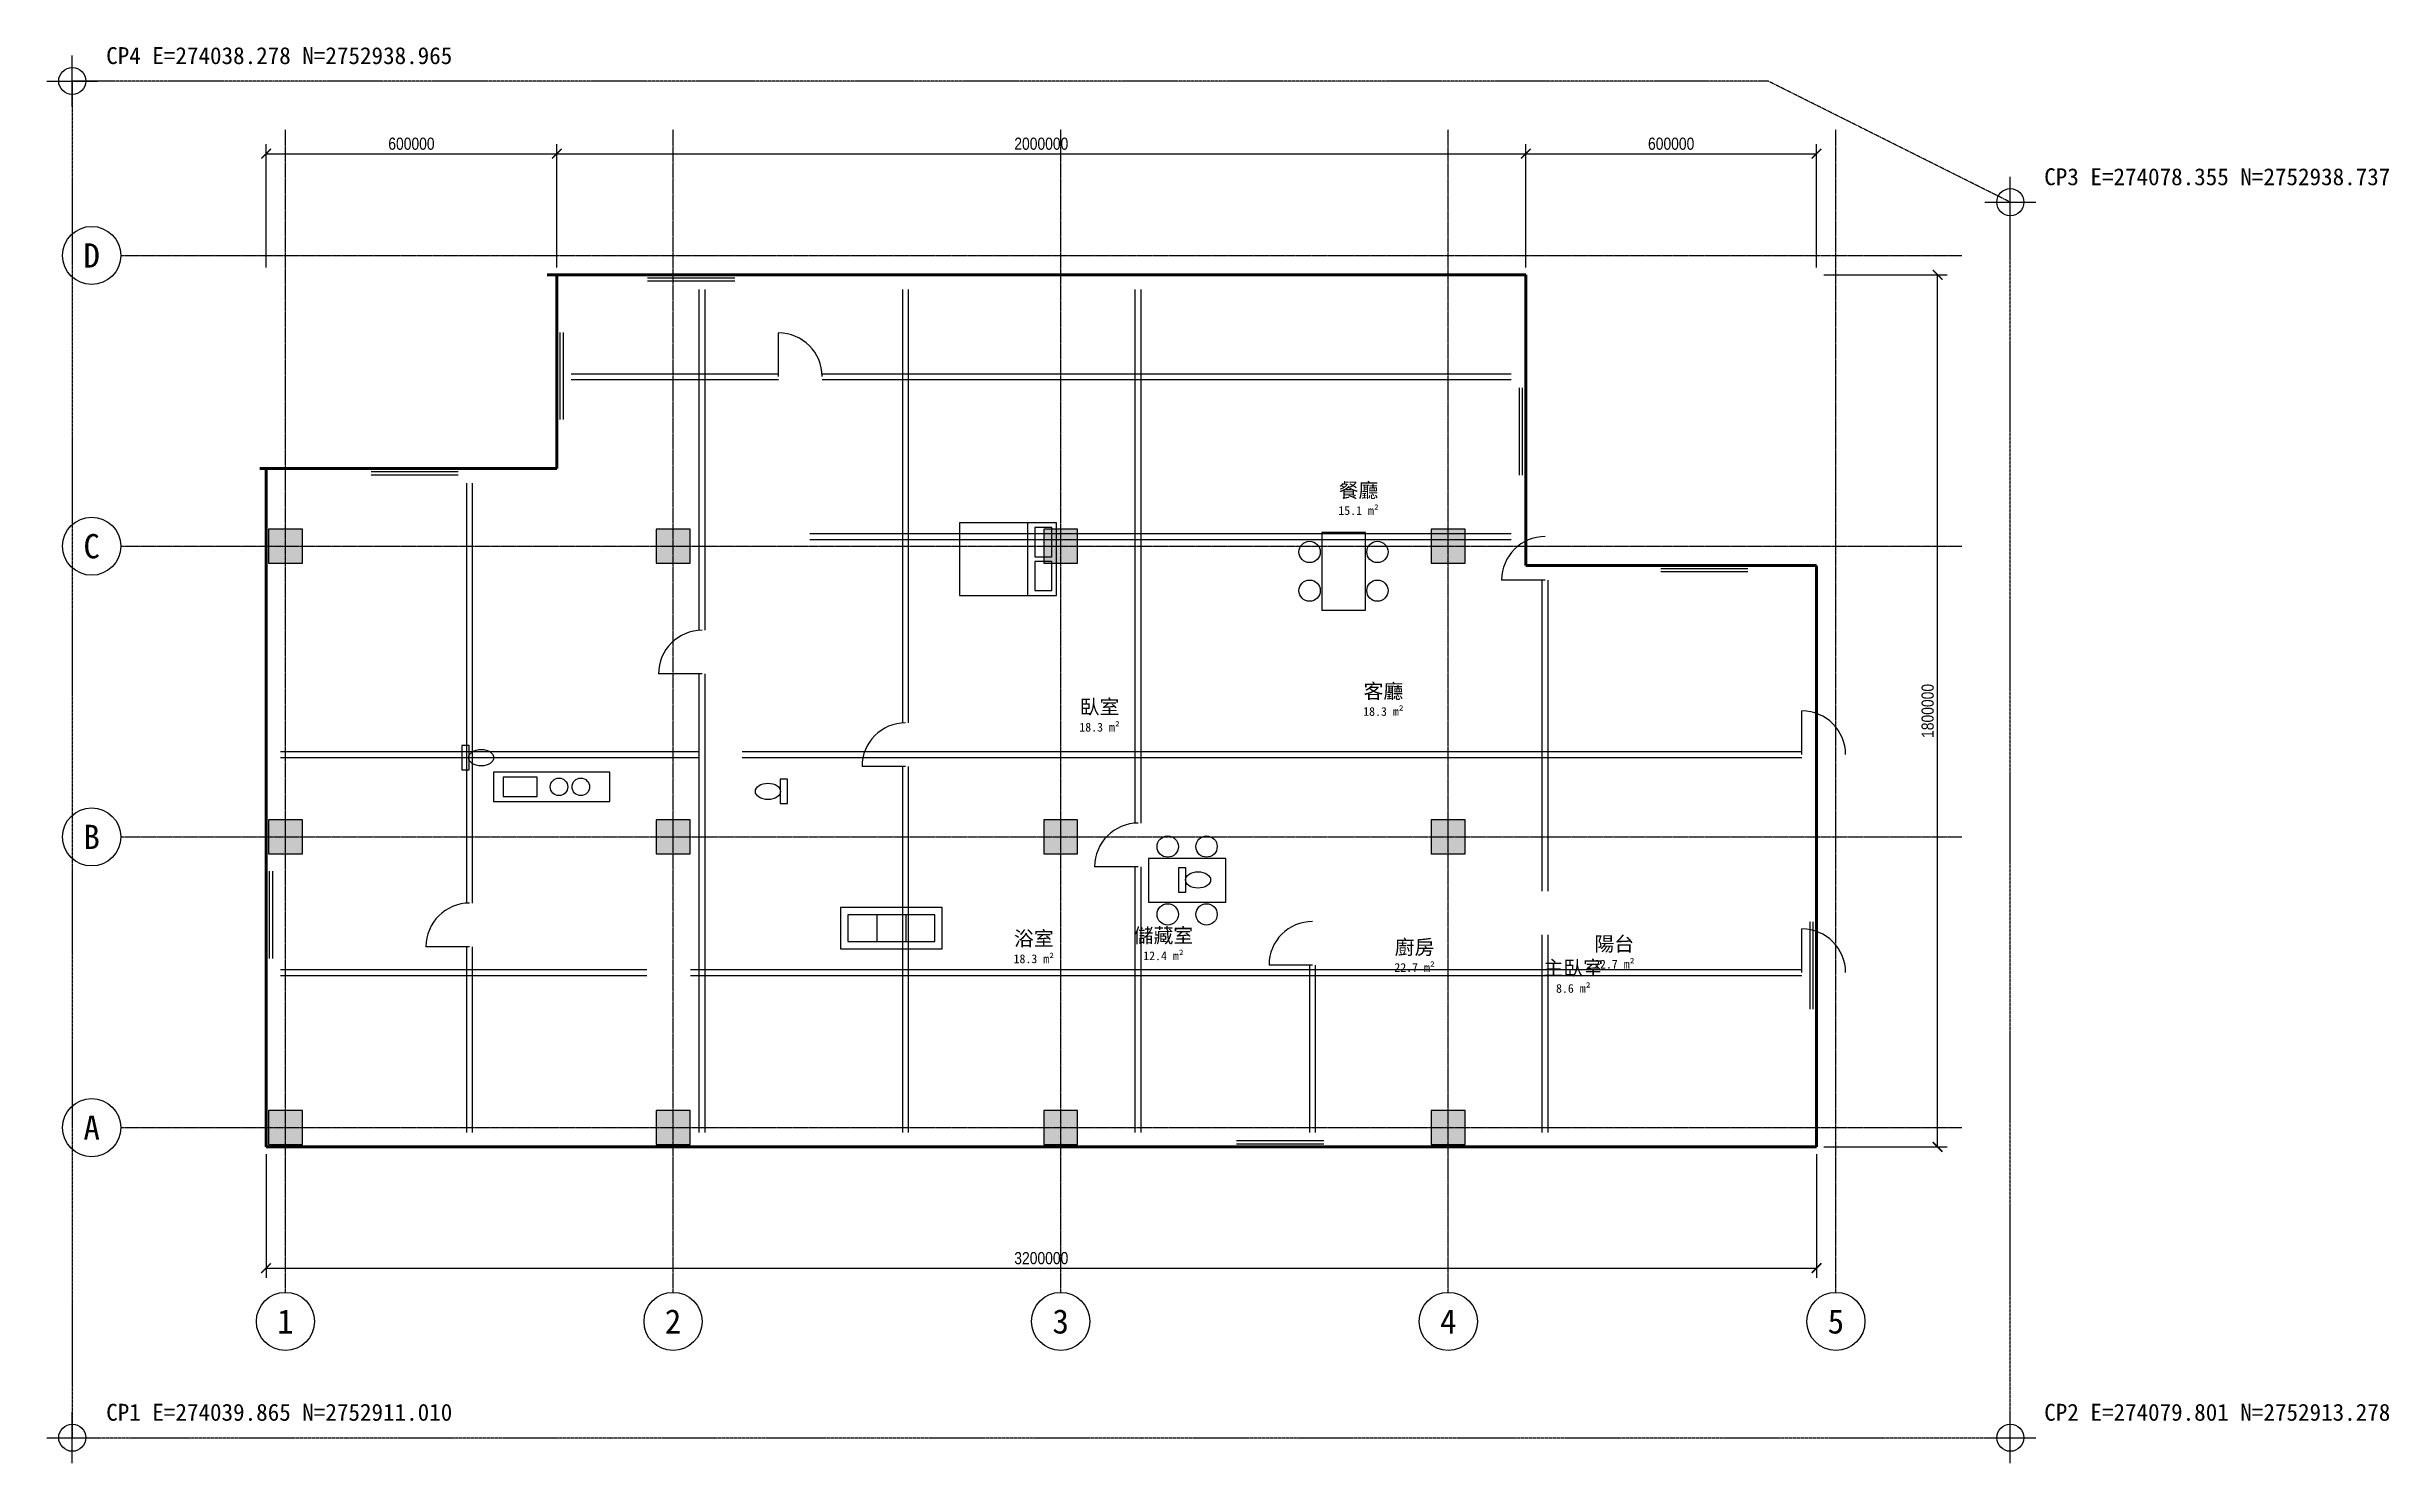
# Model space of a CAD drawing. Header units: millimetres. Extents: x 35475 to 83819, y 18475 to 47706.
import ezdxf
from ezdxf.enums import TextEntityAlignment as Align

# ---------------------------------------------------------------- set-up
doc = ezdxf.new("R2010")
doc.units = ezdxf.units.MM
doc.linetypes.add('CENTER', pattern=[5.08, 3.175, -0.635, 0.635, -0.635])
doc.linetypes.add('PHANTOM', pattern=[6.35, 3.175, -0.635, 0.635, -0.635, 0.635, -0.635])
for name, color, linetype in [('A-DIMS', 2, 'Continuous'), ('A-DOOR', 4, 'Continuous'), ('A-FURN', 8, 'Continuous'), ('A-TEXT', 7, 'Continuous'), ('A-WALL-INT', 3, 'Continuous'), ('A-WIND', 5, 'Continuous'), ('C-CTRL', 6, 'Continuous'), ('C-PROP', 6, 'Continuous'), ('S-COLS', 8, 'Continuous'), ('S-GRID', 1, 'Continuous'), ('S-GRID-IDEN', 1, 'Continuous')]:
    doc.layers.add(name, color=color, linetype=linetype)
doc.layers.add('外牆', color=7, linetype='Continuous', lineweight=50)
doc.styles.add('OpenSans', font='OpenSans-Regular.ttf')
doc.styles.add('OpenSansCondensed-Light', font='OpenSansCondensed-Light.ttf')
doc.dimstyles.new('EZDXF', dxfattribs={"dimtxt": 0.25, "dimasz": 0.175, "dimexe": 0.375, "dimexo": 0.125, "dimgap": 0.1, "dimtad": 1, "dimlfac": 100, "dimzin": 12, "dimdsep": 46, "dimtxsty": 'OpenSansCondensed-Light', "dimblk": 'ARCHTICK', "dimcen": 2.5, "dimazin": 3, "dimtfac": 0.5, "dimtmove": 2, "dimatfit": 3})

# ---------------------------------------------------------------- blocks, each defined once
blk = doc.blocks.new('FN_SOFA')
for p, q in [((750, 150), (750, 700)), ((1350, 150), (1350, 700))]:
    blk.add_line(p, q)
for points in [[(0, 0), (2100, 0), (2100, 850), (0, 850)], [(150, 150), (1950, 150), (1950, 700), (150, 700)]]:
    blk.add_lwpolyline(points, close=True)
blk = doc.blocks.new('FN_TABLE')
blk.add_lwpolyline([(0, 0), (1600, 0), (1600, 900), (0, 900)], close=True)
for centre in [(400, 1150), (1200, 1150), (400, -250), (1200, -250)]:
    blk.add_circle(centre, 220)
blk = doc.blocks.new('FN_WC')
blk.add_lwpolyline([(-250, -150), (250, -150), (250, 0), (-250, 0)], close=True)
blk.add_ellipse((0, 250), major_axis=(0, 260), ratio=0.65)
blk = doc.blocks.new('FN_BED')
blk.add_line((0, 1400), (1500, 1400))
for points in [[(0, 0), (1500, 0), (1500, 2000), (0, 2000)], [(100, 1550), (700, 1550), (700, 1900), (100, 1900)], [(800, 1550), (1400, 1550), (1400, 1900), (800, 1900)]]:
    blk.add_lwpolyline(points, close=True)
blk = doc.blocks.new('FN_KITCHEN')
for points in [[(0, 0), (2400, 0), (2400, 600), (0, 600)], [(1500, 100), (2200, 100), (2200, 500), (1500, 500)]]:
    blk.add_lwpolyline(points, close=True)
for centre in [(600, 300), (1050, 300)]:
    blk.add_circle(centre, 180)
blk = doc.blocks.new('_ARCHTICK')
at = {"color": 0, "linetype": 'BYBLOCK', "const_width": 0.15}
blk.add_lwpolyline([(-0.5, -0.5), (0.5, 0.5)], dxfattribs=at)

msp = doc.modelspace()

# ---------------------------------------------------------------- hatches: boundary and pattern name
at = {"layer": 'S-COLS'}
for points in [[(40050, 37050), (40750, 37050), (40750, 37750), (40050, 37750)], [(48050, 37050), (48750, 37050), (48750, 37750), (48050, 37750)], [(56050, 37050), (56750, 37050), (56750, 37750), (56050, 37750)], [(64050, 37050), (64750, 37050), (64750, 37750), (64050, 37750)], [(40050, 31050), (40750, 31050), (40750, 31750), (40050, 31750)], [(48050, 31050), (48750, 31050), (48750, 31750), (48050, 31750)], [(56050, 31050), (56750, 31050), (56750, 31750), (56050, 31750)], [(64050, 31050), (64750, 31050), (64750, 31750), (64050, 31750)], [(40050, 25050), (40750, 25050), (40750, 25750), (40050, 25750)], [(48050, 25050), (48750, 25050), (48750, 25750), (48050, 25750)], [(56050, 25050), (56750, 25050), (56750, 25750), (56050, 25750)], [(64050, 25050), (64750, 25050), (64750, 25750), (64050, 25750)]]:
    msp.add_hatch(color=8, dxfattribs=at).paths.add_polyline_path(points)

# ---------------------------------------------------------------- linework, layer by layer
at = {"layer": 'A-DOOR'}
for p, q in [((50577, 40900), (50577, 41800)), ((66400, 36700), (65500, 36700)), ((49000, 34764), (48100, 34764)), ((71700, 33100), (71700, 34000)), ((53200, 32853), (52300, 32853)), ((58000, 30785), (57100, 30785)), ((71700, 28600), (71700, 29500)), ((44200, 29134), (43300, 29134)), ((61600, 28755), (60700, 28755))]:
    msp.add_line(p, q, dxfattribs=at)
for centre, start, end in [((50577, 40900), 0, 90), ((66400, 36700), 90, 180), ((49000, 34764), 90, 180), ((71700, 33100), 0, 90), ((53200, 32853), 90, 180), ((58000, 30785), 90, 180), ((44200, 29134), 90, 180), ((61600, 28755), 90, 180), ((71700, 28600), 0, 90)]:
    msp.add_arc(centre, 900, start, end, dxfattribs=at)
at = {"layer": 'A-WALL-INT'}
for p, q in [((48940, 35664), (48940, 42700)), ((49060, 35664), (49060, 42700)), ((53140, 33753), (53140, 42700)), ((53260, 33753), (53260, 42700)), ((57940, 31685), (57940, 42700)), ((58060, 31685), (58060, 42700)), ((46300, 40960), (50577, 40960)), ((46300, 40840), (50577, 40840)), ((51477, 40960), (65700, 40960)), ((51477, 40840), (65700, 40840)), ((44140, 30034), (44140, 38700)), ((44260, 30034), (44260, 38700)), ((51221, 37660), (65700, 37660)), ((51221, 37540), (65700, 37540)), ((66340, 30277), (66340, 36700)), ((66460, 30277), (66460, 36700)), ((48940, 25300), (48940, 34764)), ((49060, 25300), (49060, 34764)), ((40300, 33160), (48927, 33160)), ((40300, 33040), (48927, 33040)), ((49827, 33160), (71700, 33160)), ((49827, 33040), (71700, 33040)), ((53140, 25300), (53140, 32853)), ((53260, 25300), (53260, 32853)), ((57940, 25300), (57940, 30785)), ((58060, 25300), (58060, 30785)), ((44140, 25300), (44140, 29134)), ((44260, 25300), (44260, 29134)), ((66340, 25300), (66340, 29377)), ((66460, 25300), (66460, 29377)), ((40300, 28660), (47857, 28660)), ((40300, 28540), (47857, 28540)), ((48757, 28660), (71700, 28660)), ((48757, 28540), (71700, 28540)), ((61540, 25300), (61540, 28755)), ((61660, 25300), (61660, 28755))]:
    msp.add_line(p, q, dxfattribs=at)
at = {"layer": 'A-WIND'}
for p, q in [((49675.11674, 42934), (47875.11674, 42934)), ((49675.11674, 42868), (47875.11674, 42868)), ((46066, 41812.31768), (46066, 40012.31768)), ((46132, 41812.31768), (46132, 40012.31768)), ((65868, 38867.93587), (65868, 40667.93587)), ((65934, 38867.93587), (65934, 40667.93587)), ((43966.60443, 38934), (42166.60443, 38934)), ((43966.60443, 38868), (42166.60443, 38868)), ((70583.87121, 36934), (68783.87121, 36934)), ((70583.87121, 36868), (68783.87121, 36868)), ((40066, 30690.86697), (40066, 28890.86697)), ((40132, 30690.86697), (40132, 28890.86697)), ((71868, 27846.64426), (71868, 29646.64426)), ((71934, 27846.64426), (71934, 29646.64426)), ((60032.18065, 25132), (61832.18065, 25132)), ((60032.18065, 25066), (61832.18065, 25066))]:
    msp.add_line(p, q, dxfattribs=at)
at = {"layer": 'C-CTRL'}
for p, q in [((36000, 46475), (36000, 47525)), ((35475, 47000), (36525, 47000)), ((76000, 43975), (76000, 45025)), ((75475, 44500), (76525, 44500)), ((36000, 18475), (36000, 19525)), ((76000, 18475), (76000, 19525)), ((35475, 19000), (36525, 19000)), ((75475, 19000), (76525, 19000))]:
    msp.add_line(p, q, dxfattribs=at)
for centre in [(36000, 47000), (76000, 44500), (36000, 19000), (76000, 19000)]:
    msp.add_circle(centre, 280, dxfattribs=at)
at = {"layer": 'C-PROP', "linetype": 'PHANTOM'}
msp.add_lwpolyline([(36000, 19000), (76000, 19000), (76000, 44500), (71000, 47000), (36000, 47000)], close=True, dxfattribs=at)
at = {"layer": 'S-COLS'}
for points in [[(40050, 37050), (40750, 37050), (40750, 37750), (40050, 37750)], [(48050, 37050), (48750, 37050), (48750, 37750), (48050, 37750)], [(56050, 37050), (56750, 37050), (56750, 37750), (56050, 37750)], [(64050, 37050), (64750, 37050), (64750, 37750), (64050, 37750)], [(40050, 31050), (40750, 31050), (40750, 31750), (40050, 31750)], [(48050, 31050), (48750, 31050), (48750, 31750), (48050, 31750)], [(56050, 31050), (56750, 31050), (56750, 31750), (56050, 31750)], [(64050, 31050), (64750, 31050), (64750, 31750), (64050, 31750)], [(40050, 25050), (40750, 25050), (40750, 25750), (40050, 25750)], [(48050, 25050), (48750, 25050), (48750, 25750), (48050, 25750)], [(56050, 25050), (56750, 25050), (56750, 25750), (56050, 25750)], [(64050, 25050), (64750, 25050), (64750, 25750), (64050, 25750)]]:
    msp.add_lwpolyline(points, close=True, dxfattribs=at)
at = {"layer": 'S-GRID', "linetype": 'CENTER'}
for p, q in [((40400, 22000), (40400, 46000)), ((48400, 22000), (48400, 46000)), ((56400, 22000), (56400, 46000)), ((64400, 22000), (64400, 46000)), ((72400, 22000), (72400, 46000)), ((37000, 43400), (75000, 43400)), ((37000, 37400), (75000, 37400)), ((37000, 31400), (75000, 31400)), ((37000, 25400), (75000, 25400))]:
    msp.add_line(p, q, dxfattribs=at)
at = {"layer": 'S-GRID-IDEN'}
for centre in [(36400, 43400), (36400, 37400), (36400, 31400), (36400, 25400), (40400, 21400), (48400, 21400), (56400, 21400), (64400, 21400), (72400, 21400)]:
    msp.add_circle(centre, 600, dxfattribs=at)
at = {"layer": '外牆'}
for p, q in [((49369.363, 43000), (45801.298, 43000)), ((46000, 42520.423), (46000, 42997.602)), ((49372.944, 43000), (52420.272, 43000)), ((61205.233, 43000), (52423.435, 43000)), ((58820.03638, 43000), (57320.03638, 43000)), ((62208.155, 43000), (61208.127, 43000)), ((61954.056, 43000), (65999.388, 43000)), ((66000, 42999.312), (66000, 40963.396)), ((46000, 39958.024), (46000, 42516.095)), ((66000, 40506.022), (66000, 42006.022)), ((46000, 41409.94183), (46000, 39909.94183)), ((66000, 37000.51), (66000, 40960.571)), ((46000, 39954.839), (46000, 39000.828)), ((39871.249, 39000), (43448.428, 39000)), ((40000, 39000), (40000, 27931.642)), ((43934.328, 39000), (43450.459, 39000)), ((43937.613, 39000), (44697.198, 39000)), ((46000, 39000), (44479.311, 39000)), ((66002.363, 37000), (66749.017, 37000)), ((66532.413, 37000), (69388.639, 37000)), ((71349.9, 37000), (69390.649, 37000)), ((71997.874, 37000), (71352.287, 37000)), ((72000, 36997.682), (72000, 28893.581)), ((72000, 28219.325), (72000, 29719.325)), ((72000, 28593.501), (72000, 28889.958)), ((72000, 28591.733), (72000, 28247.178)), ((72000, 26393.672), (72000, 28243.05)), ((40000, 27929.64), (40000, 25000.79)), ((72000, 25002.042), (72000, 26388.735)), ((49773.956, 25000), (40001.441, 25000)), ((49776.837, 25000), (50862.881, 25000)), ((71999.302, 25000), (50866.818, 25000))]:
    msp.add_line(p, q, dxfattribs=at)

# ---------------------------------------------------------------- block references
at = {"layer": 'A-FURN'}
for name, p, rotation in [('FN_BED', (54315, 37883), 270), ('FN_TABLE', (61788, 37682), 270), ('FN_WC', (44190, 33035), 270), ('FN_KITCHEN', (47096, 32733), 180), ('FN_WC', (50609, 32340), 90), ('FN_TABLE', (59810, 30951), 180), ('FN_WC', (58985, 30511), 270), ('FN_SOFA', (53955, 29940), 180)]:
    msp.add_blockref(name, p, dxfattribs=dict(at, rotation=rotation))

# ---------------------------------------------------------------- texts
at = {"layer": 'A-TEXT', "style": 'OpenSans'}
for s, p in [('餐廳', (62547, 38555)), ('客廳', (63061, 34409)), ('臥室', (57202, 34084)), ('浴室', (55845, 29304)), ('儲藏室', (58521, 29366)), ('廚房', (63704, 29125)), ('陽台', (67826, 29193)), ('主臥室', (66980, 28693))]:
    msp.add_text(s, height=300, dxfattribs=at).set_placement(p, align=Align.MIDDLE_CENTER)
at = {"layer": 'A-TEXT'}
for s, p in [('15.1 m²', (62547, 38135)), ('18.3 m²', (63061, 33989)), ('18.3 m²', (57202, 33664)), ('18.3 m²', (55845, 28884)), ('12.4 m²', (58521, 28946)), ('22.7 m²', (63704, 28705)), ('22.7 m²', (67826, 28773)), ('8.6 m²', (66980, 28273))]:
    msp.add_text(s, height=180, dxfattribs=at).set_placement(p, align=Align.MIDDLE_CENTER)
at = {"layer": 'C-CTRL'}
for s, p in [('CP4 E=274038.278 N=2752938.965', (36700, 47350)), ('CP3 E=274078.355 N=2752938.737', (76700, 44850)), ('CP1 E=274039.865 N=2752911.010', (36700, 19350)), ('CP2 E=274079.801 N=2752913.278', (76700, 19350))]:
    msp.add_text(s, height=350, dxfattribs=at).set_placement(p)
at = {"layer": 'S-GRID-IDEN'}
for s, p in [('D', (36400, 43400)), ('C', (36400, 37400)), ('B', (36400, 31400)), ('A', (36400, 25400)), ('1', (40400, 21400)), ('2', (48400, 21400)), ('3', (56400, 21400)), ('4', (64400, 21400)), ('5', (72400, 21400))]:
    msp.add_text(s, height=500, dxfattribs=at).set_placement(p, align=Align.MIDDLE_CENTER)

# ---------------------------------------------------------------- dimensions: what is measured, and where the dimension line sits
at = {"layer": 'A-DIMS'}
for base, p1, p2 in [((40000, 45500), (40000, 43000), (46000, 43000)), ((46000, 45500), (46000, 43000), (66000, 43000)), ((66000, 45500), (66000, 43000), (72000, 43000)), ((40000, 22500), (40000, 25000), (72000, 25000))]:
    msp.add_linear_dim(base=base, p1=p1, p2=p2, dimstyle='EZDXF', override={"dimtxt": 250, "dimasz": 200, "dimexe": 200, "dimexo": 150, "dimgap": 80, "dimtsz": 0}, dxfattribs=at).render()
msp.add_linear_dim(base=(74500, 25000), p1=(72000, 25000), p2=(72000, 43000), angle=90, dimstyle='EZDXF', override={"dimtxt": 250, "dimasz": 200, "dimexe": 200, "dimexo": 150, "dimgap": 80, "dimtsz": 0}, dxfattribs=at).render()

doc.saveas('drawing.dxf')
